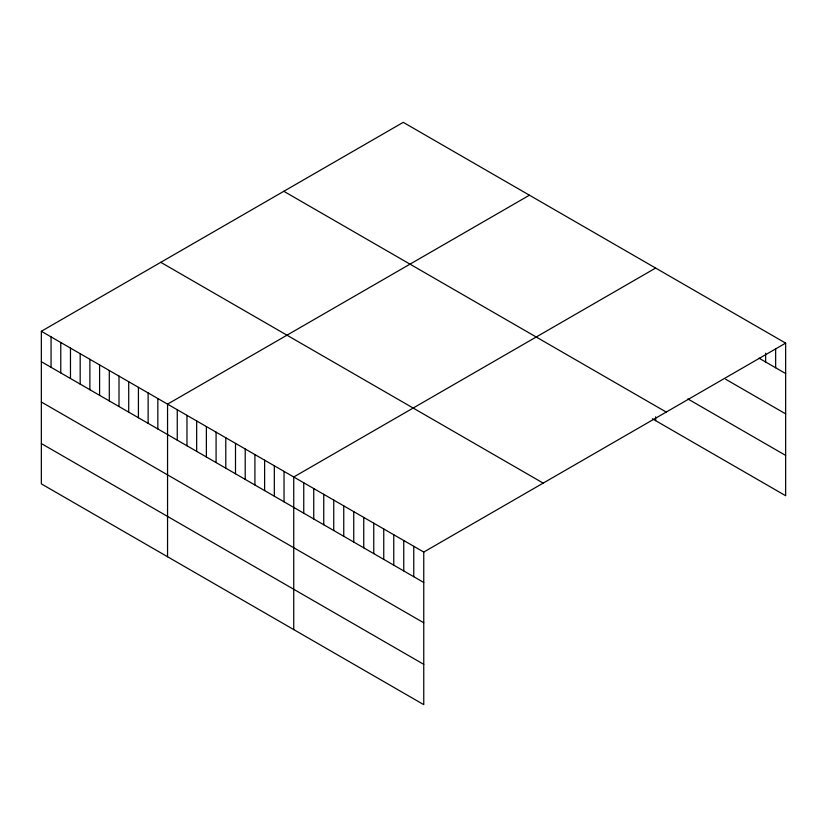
<?xml version="1.0" encoding="UTF-8"?>
<svg xmlns="http://www.w3.org/2000/svg" width="827" height="827" viewBox="0 0 827 827"><rect width="100%" height="100%" fill="white"/><g stroke="black" fill="none" stroke-linecap="round" stroke-linejoin="round"><path stroke-width="1.24" d="M41.35 331.276L423.755 552.064L423.755 704.656L41.35 483.878L41.35 331.276L403.245 122.344L785.65 343.122L785.65 495.724L652.4 418.793M529.435 195.203L167.55 404.134L167.55 556.736M655.635 268.062L293.74 476.993L293.74 629.595M423.755 552.064L785.65 343.122M758.979 358.143L785.65 373.546M725.641 379.221L785.65 413.862M687.857 398.945L785.65 455.408M283.816 191.295L666.231 412.073M160.769 262.324L543.184 483.113M41.35 361.699L423.755 582.477M41.35 402.015L423.755 622.793M41.35 443.561L423.755 664.339M775.654 348.756L775.654 367.767M765.647 353.119L765.647 361.999M655.635 416.88L655.635 420.654M413.758 546.285L413.758 576.708M403.752 540.507L403.752 570.93M393.755 534.738L393.755 565.151M383.749 528.96L383.749 559.383M373.752 523.191L373.752 553.604M363.746 517.413L363.746 547.836M353.749 511.644L353.749 542.057M343.753 505.866L343.753 536.289M333.746 500.087L333.746 530.51M323.75 494.319L323.75 524.731M313.743 488.54L313.743 518.963M303.747 482.772L303.747 513.185M284.033 471.39L284.033 501.813M274.326 465.787L274.326 496.2M264.619 460.184L264.619 490.597M254.912 454.571L254.912 484.994M245.205 448.968L245.205 479.391M235.499 443.365L235.499 473.788M225.792 437.762L225.792 468.185M216.085 432.159L216.085 462.572M206.378 426.556L206.378 456.969M196.671 420.953L196.671 451.366M186.964 415.34L186.964 445.763M177.257 409.737L177.257 440.16M157.833 398.531L157.833 428.955M148.126 392.928L148.126 423.341M138.419 387.325L138.419 417.738M128.712 381.723L128.712 412.135M119.005 376.109L119.005 406.533M109.298 370.506L109.298 400.93M99.591 364.903L99.591 395.327M89.885 359.3L89.885 389.724M80.178 353.698L80.178 384.11M70.471 348.095L70.471 378.508M60.764 342.481L60.764 372.905M51.057 336.878L51.057 367.302"/></g></svg>
